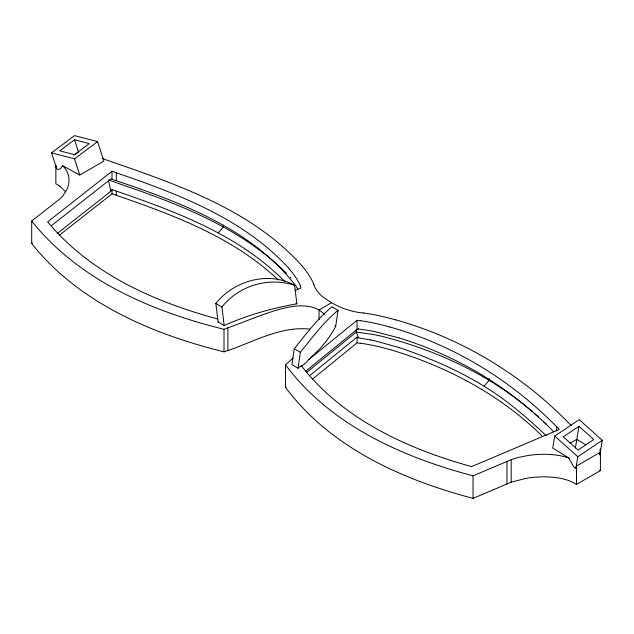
<?xml version="1.0" encoding="UTF-8"?>
<svg xmlns="http://www.w3.org/2000/svg" width="634" height="634" viewBox="0 0 634 634"><rect width="100%" height="100%" fill="white"/><g stroke="black" fill="none" stroke-linecap="round" stroke-linejoin="round"><path stroke-width="0.95" d="M301.324 365.747L301.277 366.254A34.379 16.246 -67.7 0 0 309.012 359.399L319.766 348.843A223.358 128.956 0 0 0 335.719 326.272L338.017 310.343L331.915 306.824C317.349 318.823 306.048 334.189 294.239 348.771L291.965 364.701L298.067 368.219L301.324 365.747L302.569 367.324A373.26 215.505 0 0 0 320.336 387.12C352.686 419.003 393.777 440.471 436.271 455.537M298.067 368.219L300.334 352.29C312.142 337.708 323.451 322.341 338.017 310.343M554.734 436.057L552.721 448.095L569.015 458.113A43.477 21.334 56.2 0 0 569.76 459.872L573.77 466.83A5.397 2.647 56.2 0 0 575.609 468.391L576.488 466.03L600.311 452.28L602.3 440.321L579.238 419.66L554.734 436.057L577.796 456.718L575.831 468.51M575.363 447.992L578.977 426.333L593.741 439.552L578.057 450.045L563.293 436.826L578.977 426.333M599.851 454.998L600.176 453.072A17.332 8.504 56.2 0 0 599.518 452.407M599.732 454.649L600.176 453.072M109.064 192.76L112.004 189.614C173.558 210.726 237.695 233.835 284.412 281.195M218.302 232.797L223.414 226.893L223.414 225.125M399.032 347.511C428.56 357.552 457.471 369.836 484.035 386.217L489.147 380.313L489.147 378.546M294.58 285.268C268.626 276.733 238.859 285.53 221.932 307.022L224.206 325.575L218.104 322.056L215.829 303.504C233.978 280.593 268.467 270.797 294.58 285.268L296.855 303.821A223.2 128.861 0 0 0 224.167 325.551M292.963 358.107L285.514 364.819L285.514 387.358C330.369 447.612 402.297 479.669 473.043 498.379L511.178 482.205L525.903 478.353A64.826 37.43 0 0 1 538.361 476.99C549.94 476.538 562.017 477.228 572.66 482.228A38.737 22.364 0 0 1 575.339 483.718L576.488 484.431L600.414 470.618L600.414 449.062M309.004 359.399L357.037 320.321L360.564 320.788M285.514 387.358L286.203 386.795M305.445 371.373L357.037 329.403L358.654 328.991L370.47 330.758A130.358 77.285 -1.3 0 1 374.908 331.63L398.952 337.89M306.753 372.34L356.26 332.058L371.722 334.269A135.945 78.489 0 0 1 381.446 336.194C434.876 349.786 486.722 373.252 529.105 408.946M309.638 375.7L357.037 337.137L358.654 337.977L370.47 339.919M312.427 379.156L357.037 342.859L360.564 343.327M109.064 173.621L112.004 171.267C175.903 193.212 243.044 217.7 289.54 269.109M297.497 288.621A130.358 77.15 -1.4 0 0 295.943 286.005C251.159 227.78 177.964 201.311 110.871 178.931L109.064 180.373M109.064 196.16L112.004 193.806L112.004 189.614M309.741 329.094C279.42 325.868 251.999 342.978 224 351.846C152.105 334.023 78.957 302.997 31.7 243.575L31.7 221.028L59.715 199.013L63.273 195.304L67.085 189.035A64.85 37.446 0 0 0 68.884 182.323C69.629 176.117 67.117 169.722 62.409 165.625A43.477 22.887 53.2 0 1 61.918 166.671L60.349 168.787L58.669 169.436A5.397 2.845 53.2 0 1 56.814 168.866L51.512 152.873L74.535 135.621L97.596 141.588L103.841 161.123L79.749 175.032L62.409 165.625M108.802 173.819L47.669 221.868L49.095 223.564A373.03 215.37 0 0 0 66.863 242.259C100.315 273.682 142.198 294.596 185.366 309.194A373.26 215.505 0 0 0 217.914 318.997M51.497 225.617L108.802 180.579M31.7 243.575L32.31 243.091M57.163 233.55L108.802 192.958M59.224 235.325L108.802 196.358M74.543 139.797L59.81 150.844L74.566 154.664L89.299 143.617L74.543 139.797L78.521 152.239M51.512 152.873L74.574 158.841L97.596 141.588M577.796 456.718L602.3 440.321M73.703 155.021L77.554 152.794M319.045 319.742L319.045 309.947L331.59 302.703M570.061 443.245L576.805 439.354L585.459 444.672M218.104 322.056L218.904 321.7M554.813 431.326L471.593 466.616L468.661 465.792A373.03 215.37 0 0 1 436.271 455.537M285.514 364.819C330.369 425.073 402.297 457.13 473.043 475.841L511.178 459.666L517.606 457.613L528.463 455.41A64.85 37.446 0 0 1 540.089 454.372C549.837 454.095 559.774 454.808 569.015 458.113M555.17 431.175L559.243 429.48C512.827 381.161 454.364 345.086 389.775 326.978M295.143 290.435L301.071 288.01L300.262 285.974M31.7 221.028C78.957 280.458 152.105 311.484 224 329.308C241.229 323.126 258.109 315.922 275.584 310.43C289.492 306.476 305.493 302.711 319.005 309.923M363.631 313.061C352.409 312.094 341.504 308.449 331.78 302.806M395.798 319.853C462.614 338.58 523.272 375.661 571.297 425.66M389.775 349.516C446.328 366.19 500.004 394.459 542.197 436.113M399.032 337.914C457.439 355.872 511.059 387.953 553.704 431.833M398.952 347.48L374.924 340.854A130.358 73.148 1.2 0 0 370.454 339.935M108.644 179.929L124.7 185.643C182.846 205.551 242.085 229.12 286.465 273.238M112.004 193.806C171.045 214.157 232.115 236.189 278.278 279.974M600.414 470.618L599.685 470.214M358.575 328.943L358.178 328.721M296.094 303.385L296.855 303.821M334.982 325.836L335.743 326.28M215.829 303.504L221.932 307.022M294.239 348.771L300.334 352.29M331.21 302.481C323.95 298.123 316.2 292.734 313.64 284.198M484.035 386.217C506.78 400.054 526.965 417.584 546.326 435.74M319.084 309.963L322.643 312.538L324.346 314.623M59.683 186.055L65.643 191.801M529.699 409.445L532.069 411.458M534.462 413.519L535.064 414.034M535.659 414.549L538.607 417.132M543.964 421.935L546.365 424.114M290.396 277.304L290.871 277.827M301.871 265.63C251.722 209.989 178.511 184.914 109.69 161.131L105.117 159.491A143.118 82.626 0 0 1 102.272 158.389M297.576 288.779L297.885 289.35M358.575 337.787L356.26 332.058L356.26 329.371M74.574 158.841L79.749 175.032M110.871 191.31L108.422 180.405M56.577 168.723L55.855 165.45L55.855 183.852L57.1 184.51A38.737 22.364 0 0 1 59.683 186.055M600.026 449.601L600.311 452.28M576.488 466.03L576.488 484.431M556.604 427.007L556.604 430.779M511.178 459.666L511.178 482.205M506.97 461.457L506.97 483.996M473.043 475.841L473.043 498.379M357.037 320.321L357.037 329.403M357.037 337.137L357.037 342.859M227.891 327.707L227.891 350.245M224 329.308L224 351.846M116.284 172.789L116.284 180.333M116.284 191.135L116.284 195.327M112.004 171.267L112.004 178.812M363.678 312.95A153.911 88.855 0 0 1 395.727 319.94M360.611 320.685A140.185 80.938 0 0 1 389.696 327.065M360.611 343.224A140.185 80.938 0 0 1 389.696 349.603M301.736 265.67A153.911 88.855 0 0 1 313.83 284.175M289.397 269.149A140.185 80.938 0 0 1 300.445 285.942"/></g></svg>
